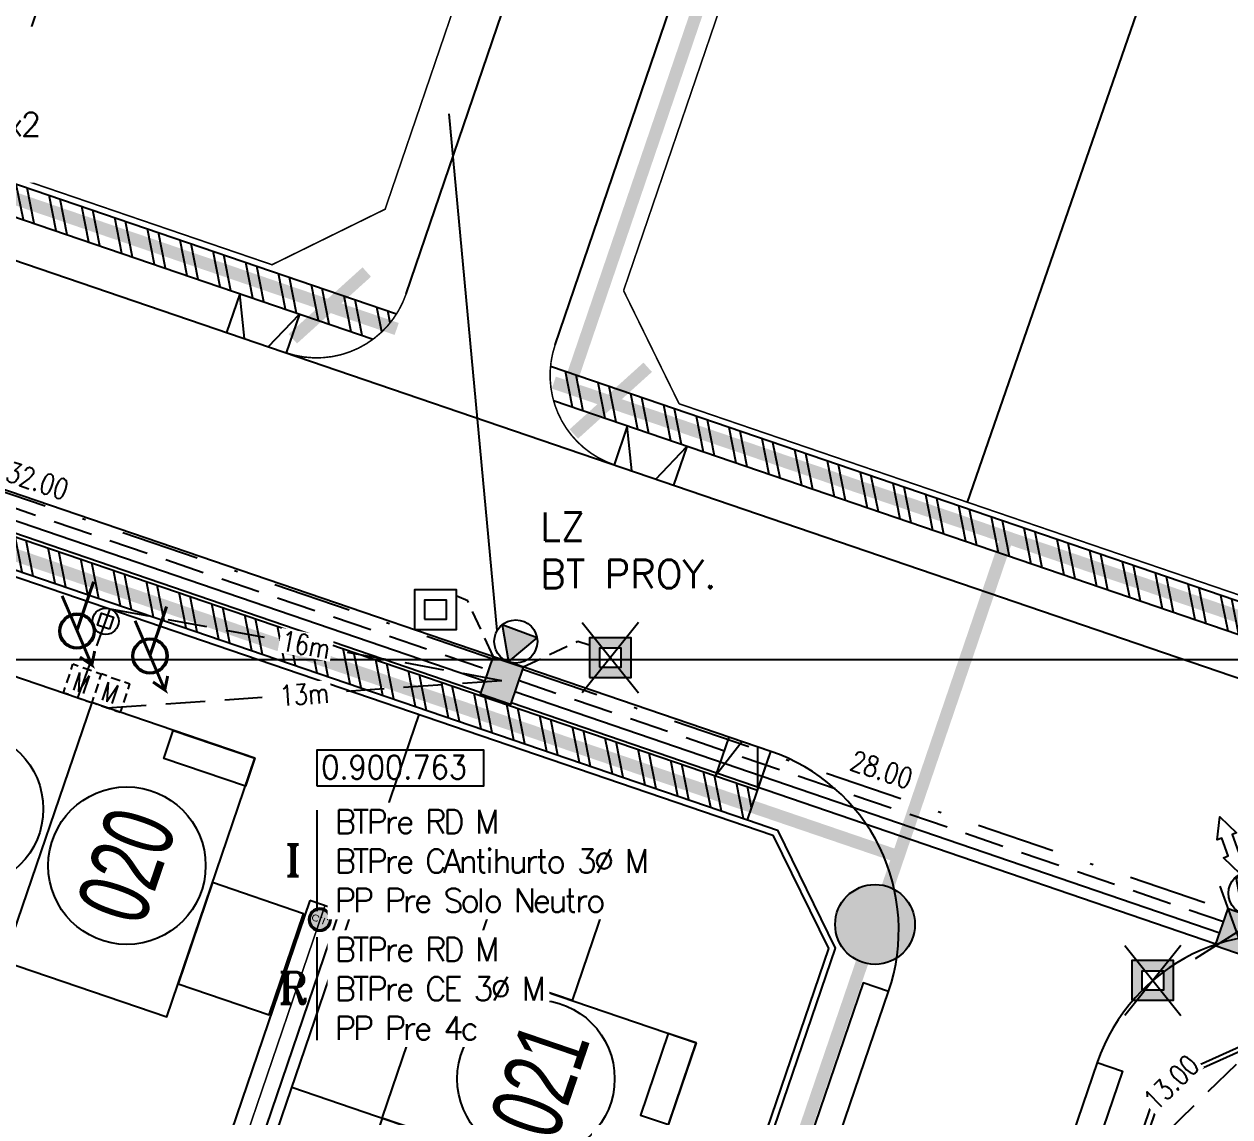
# Model space of a CAD drawing. Extents: x 0 to 336586, y 0 to 6284468.
# Drawn here: x 335422.82 to 335461.1, y 6277885.49 to 6277920.17 of the extents above; entities that cross this region are included whole.
import ezdxf
from ezdxf.enums import TextEntityAlignment as Align

# ---------------------------------------------------------------- set-up
doc = ezdxf.new("R2010")
doc.units = 0
doc.header["$LTSCALE"] = 5
for name, pattern in [('DASHDOT', [1, 0.5, -0.25, 0, -0.25]), ('DASHDOTX2', [2, 1, -0.5, 0, -0.5]), ('DASHED', [0.75, 0.5, -0.25]), ('HIDDEN', [0.375, 0.25, -0.125])]:
    doc.linetypes.add(name, pattern=pattern)
for name, color, linetype in [('ACOM-P', 251, 'DASHED'), ('CALLES-URBANAS', 6, 'Continuous'), ('COTAS', 11, 'Continuous'), ('EQUIPOS', 240, 'Continuous'), ('EQUIPOS_E', 240, 'Continuous'), ('EQUIPOS_P', 240, 'Continuous'), ('EQUIPOS_T', 240, 'Continuous'), ('ESTRUCTURAS', 42, 'Continuous'), ('ESTRUCTURAS_P', 42, 'Continuous'), ('ESTRUCTURAS_R', 42, 'Continuous'), ('GRILLA', 254, 'Continuous'), ('LAP_A_E', 100, 'Continuous'), ('LBT_A_E', 100, 'Continuous'), ('LBT_A_P', 100, 'DASHED'), ('LBT_A_R', 30, 'Continuous'), ('LINEA-EDIFICACION-URBANA', 21, 'Continuous'), ('LMT_A_E', 10, 'DASHDOTX2'), ('MUROS', 8, 'Continuous'), ('Numero', 42, 'Continuous'), ('PLANTA', 6, 'Continuous'), ('POSTES_E', 41, 'Continuous'), ('POSTES_P', 41, 'Continuous'), ('POSTES_R', 41, 'Continuous'), ('Prosan Agua Potable D. Arranque', 1, 'Continuous'), ('Prosan Agua Potable D. MAP', 5, 'Continuous'), ('Prosan Agua Potable P. Cañeria Existente', 5, '2xCAÑ_EXIS_1'), ('Prosan Agua Potable P. Cañeria Proyectada', 1, 'Continuous'), ('Prosan Agua Potable P. Valvula Proyectada', 1, 'Continuous'), ('Prosan Alcantarillado D. Union Domiciliaria', 4, 'Continuous'), ('Prosan General Deslindes', 8, 'DASHDOTX2'), ('Prosan Pavimentación Dispositivo de Rodados Existente', 8, 'Continuous'), ('Prosan Pavimentación Dispositivo de Rodados Proyectado', 8, 'Continuous'), ('Prosan Pavimentación Solera Existente', 8, 'DASHDOT'), ('Prosan Pavimentación Vereda Existente', 8, 'Continuous'), ('Prosan Pavimentación Vereda Existente Hatch', 8, 'Continuous'), ('Prosan Pavimentación Vereda Proyectada', 8, 'Continuous'), ('PUNTO-DE-INTERES', 254, 'Continuous'), ('servicios', 6, 'Continuous'), ('TEXTO-BT_P', 151, 'Continuous'), ('TEXTO-BT_R', 151, 'Continuous')]:
    doc.layers.add(name, color=color, linetype=linetype)
doc.styles.add('2mm', font='simplex.shx', dxfattribs={"width": 0.8, "height": 0.65})
doc.styles.add('ARIAL', font='arial.ttf', dxfattribs={"width": 0.82})
doc.styles.add('ROMANS', font='romans.shx', dxfattribs={"height": 1})
doc.styles.add('ROMANT', font='romant.shx', dxfattribs={"height": 2})
doc.styles.get("Standard").update_dxf_attribs({"font": '', "height": 2})
doc.styles.add('Swis-50', font='swissc.ttf', dxfattribs={"width": 0.85})
doc.styles.get('Standard').set_extended_font_data('Arial Black', bold=True)
doc.linetypes.add('2xCAÑ_EXIS_1', pattern='A,1,-0.001,["/",Standard,S=0.2,R=0,X=-0.2,Y=-0.1],0', length=1.000999999999999)
doc.dimstyles.new('ACOMETIDA 500', dxfattribs={"dimtxt": 0.65, "dimasz": 1.8, "dimexe": 1.25, "dimexo": 0.625, "dimtad": 0, "dimdec": 0, "dimtxsty": '2mm', "dimblk": 'NONE', "dimcen": 2.5, "dimse1": 1, "dimse2": 1, "dimclrd": 256, "dimclrt": 2, "dimadec": 0, "dimazin": 0, "dimtfac": 1, "dimtdec": 0, "dimtmove": 0, "dimatfit": 3, "dimldrblk": 'NONE', "dimfxl": 1, "dimtfill": 1, "dimlwd": -1, "dimarcsym": 2})
doc.dimstyles.new('VANO 500', dxfattribs={"dimtxt": 0.65, "dimasz": 1.8, "dimexe": 0, "dimexo": 8, "dimgap": 1.2, "dimtad": 0, "dimdec": 0, "dimzin": 0, "dimdsep": 46, "dimtxsty": '2mm', "dimblk": 'NONE', "dimcen": 0, "dimse1": 1, "dimse2": 1, "dimsd1": 1, "dimsd2": 1, "dimclrd": 7, "dimclrt": 2, "dimadec": 0, "dimazin": 0, "dimtfac": 1, "dimtdec": 0, "dimtofl": 0, "dimtmove": 0, "dimatfit": 3, "dimldrblk": 'NONE', "dimfxl": 1, "dimtfill": 1, "dimtolj": 1, "dimtzin": 0, "dimlwd": 25, "dimarcsym": 0})
pattern_1 = [(101.1514259075973, (398815.021874129, 6884201.188221465), (-0.9345162955458134, -0.1842160236226215), []), (101.1514259075973, (398815.2719743277, 6884201.561132399), (-0.9345162955458134, -0.1842160236226215), [])]

# ---------------------------------------------------------------- blocks, each defined once
blk = doc.blocks.new('A$C461B3DCE')
at = {"layer": 'Prosan Agua Potable D. MAP', "ltscale": 2}
h = blk.add_hatch(color=4, dxfattribs=at)
h.dxf.hatch_style = 1
edge = h.paths.add_edge_path()
edge.add_line((0.7710314885518511, 0.5448670548734738), (0.7504819952160025, 0.5306253450311521))
edge.add_arc((0.5218886427903211, 0.3768014163459124), 0.2755298927691394, 393.9372072948622, 430.8894317799293)
edge.add_arc((0.5219586611189867, 0.376749035538496), 0.2755564759331746, 70.90675392884668, 215.492820778389)
edge.add_line((0.2976038094080948, 0.2167606861423788), (0.2770543160722461, 0.2025189763000571))
edge.add_arc((0.5218886427903213, 0.3768014163459125), 0.3005298927691393, 70.88943177992928, 215.4447158899646, ccw=False)
edge.add_arc((0.5218886427903213, 0.3768014163459125), 0.3005298927691391, 394.0026343322039, 430.88943177992934, ccw=False)
h = blk.add_hatch(color=4, dxfattribs=at)
h.dxf.hatch_style = 1
edge = h.paths.add_edge_path()
edge.add_line((0.7622593604771488, 0.557190258923689), (0.7420747884321109, 0.5424359027211417))
edge.add_arc((0.521888642790321, 0.3768014163459126), 0.2755298927691394, 0, 36.95222448506712, ccw=False)
edge.add_arc((0.5218620722195667, 0.376884724929531), 0.2755564759331746, 215.3966110015403, 359.98267785108266, ccw=False)
edge.add_line((0.2972388881172841, 0.2172733325026044), (0.2770543160722462, 0.2025189763000571))
edge.add_arc((0.5218886427903211, 0.3768014163459128), 0.3005298927691393, 215.4447158899647, 360)
edge.add_arc((0.5218886427903211, 0.3768014163459128), 0.3005298927691391, 0, 36.88679744772544)
at = {"layer": 'Prosan Agua Potable D. MAP', "color": 4, "ltscale": 2, "const_width": 0.05}
blk.add_lwpolyline([(9.38084215e-08, 1.08246816e-07), (1.023286459401971, 0.7479937492063158), (0.9377070762315523, 0.5236589383472321), (1.023286459402515, 0.7479937492077511), (0.7832410503892931, 0.7426890532315298)], dxfattribs=at)
at = {"layer": 'Prosan Agua Potable D. MAP', "color": 4, "ltscale": 2}
for radius in [0.3005298927691391, 0.2755298927691391]:
    blk.add_circle((0.5218886427903211, 0.3768014163459128), radius, dxfattribs=at)
blk = doc.blocks.new('agua potable')
at = {"layer": 'Prosan Agua Potable D. Arranque', "color": 4, "const_width": 0.1}
for points in [[(335914.0915736619, 6282578.622706755), (335914.6197056082, 6282580.169783682)], [(335916.408773433, 6282577.83167484), (335916.9369053789, 6282579.378751765)]]:
    blk.add_lwpolyline(points, dxfattribs=at)
at = {"layer": 'Prosan Agua Potable P. Cañeria Proyectada', "color": 4, "const_width": 0.4}
for points in [[(335921.2840937399, 6282516.132876968), (335940.1674004932, 6282571.448463109), (335854.3256344873, 6282600.752616114)], [(335940.1674004932, 6282571.448463109), (335943.624229458, 6282581.574683205)]]:
    blk.add_lwpolyline(points, dxfattribs=at)
at = {"layer": 'Prosan Agua Potable D. MAP', "color": 4, "ltscale": 20}
for p, xscale, yscale, zscale, rotation in [((335913.6199630087, 6282579.720490932), 1.885254132835699, 1.885254132835699, 1.885254132835699, 257.0827137300424), ((335915.9371627797, 6282578.929459017), 1.885254132835698, 1.885254132835698, 1.885254132835698, 257.0827137440164)]:
    blk.add_blockref('A$C461B3DCE', p, dxfattribs=dict(at, xscale=xscale, yscale=yscale, zscale=zscale, rotation=rotation))
blk = doc.blocks.new('UD')
at = {"layer": 'Prosan Alcantarillado D. Union Domiciliaria', "true_color": 0x57ffab}
h = blk.add_hatch(color=101, dxfattribs=at)
edge = h.paths.add_edge_path()
edge.add_arc((6.984919e-10, 0), 0.3200000000000001, 0, 360)
at = {"layer": 'Prosan Alcantarillado D. Union Domiciliaria', "color": 7}
for radius in [0.36, 0.3200000000000001]:
    blk.add_circle((6.984919e-10, 0), radius, dxfattribs=at)
at = {"layer": 'Prosan Alcantarillado D. Union Domiciliaria', "color": 7, "ltscale": 10, "style": 'ARIAL', "oblique": 359.9999998988733, "width": 1.199999998176862}
blk.add_text('C.I.', height=0.2121039574924962, dxfattribs=at).set_placement((0, 0), align=Align.MIDDLE_CENTER)
blk = doc.blocks.new('ALCANTARILLADO')
at = {"layer": 'Prosan Alcantarillado D. Union Domiciliaria', "color": 5, "ltscale": 20}
for points in [[(123.1986053857181, -119.9033332484541), (137.166848900386, -78.92545800062362)], [(124.1449811913481, -120.2264014085522), (138.1133695759854, -79.24810116388835)], [(138.1115395997913, -79.24747737462167), (137.16501892425, -78.92483421147335)]]:
    blk.add_lwpolyline(points, dxfattribs=at)
at = {"layer": 'Prosan Alcantarillado D. Union Domiciliaria', "color": 5, "ltscale": 20, "const_width": 0.05}
blk.add_lwpolyline([(123.9578485844904, -119.2256824860815), (137.640109238193, -79.08677958219778)], dxfattribs=at)
at = {"layer": 'Prosan Alcantarillado D. Union Domiciliaria', "color": 5, "ltscale": 20, "xscale": -1, "rotation": 158.7564564780424}
blk.add_blockref('UD', (137.4785669934063, -79.53072581952438), dxfattribs=at)
blk = doc.blocks.new('sa')
at = {"layer": 'Prosan Agua Potable P. Cañeria Existente', "const_width": 0.4}
for points in [[(30.34441159793641, -129.3229763386771), (-29.13269241212402, -109.0190352937207)], [(42.25179443467641, -112.3126358138397), (35.80817834642949, -131.1881646271795)], [(29.39391921431525, -127.5160492733121), (27.04689495341154, -129.6345910513774)], [(38.31492058176082, -130.5388717073947), (35.96789632056607, -132.6574134808034)], [(96.92137827863917, -152.0506263989955), (35.33360618766164, -131.0261580012739)]]:
    blk.add_lwpolyline(points, dxfattribs=at)
blk = doc.blocks.new('A$C5C7937C3')
at = {"layer": 'Prosan Pavimentación Dispositivo de Rodados Proyectado'}
for p, q in [((-0.6315782112360468, 6.903170517231955, -1.978999999999999), (-3.000010038471373, -8.76825652e-08, -1.978999999999999)), ((2.131585714683748, 6.903170517231955, -1.978999999999999), (4.500017541919078, -8.76825652e-08, -1.978999999999999))]:
    blk.add_line(p, q, dxfattribs=at)
at = {"layer": 'Prosan Pavimentación Dispositivo de Rodados Proyectado', "elevation": -1.978999999999999}
blk.add_lwpolyline([(4.500017541919078, 6.903170517231955), (-3.000010038489562, 6.903170517227408), (-3.000010038489562, -8.76825652e-08), (4.500017541919078, -8.76825652e-08)], close=True, dxfattribs=at)
blk = doc.blocks.new('A$C12F70A7C')
at = {"layer": 'MUROS'}
for points in [[(0, -8.672000000951812), (-5.476999999998952, -8.672000000951812), (-5.476999999998952, 0), (0, 0)], [(-2.738500000006752, 0), (-5.476999999998952, 0), (-5.476999999998952, -0.9399999999441206), (-2.738500000006752, -0.9399999999441206)], [(0, -8.672000000951812), (5.4769999999844, -8.672000000951812), (5.4769999999844, 0), (0, 0)], [(2.7384999999922, 0), (5.4769999999844, 0), (5.4769999999844, -0.9399999999441206), (2.7384999999922, -0.9399999999441206)], [(-5.476999999998952, -7.557999999960883), (-8.53499999998894, -7.557999999960883), (-8.53499999998894, -4.169999999925493), (-5.476999999998952, -4.169999999925493)], [(5.4769999999844, -7.557999999960883), (8.534999999974389, -7.557999999960883), (8.534999999974389, -4.169999999925493), (5.4769999999844, -4.169999999925493)]]:
    blk.add_lwpolyline(points, close=True, dxfattribs=at)
blk = doc.blocks.new('VALVULA PROY')
at = {"layer": 'Prosan Agua Potable P. Valvula Proyectada'}
h = blk.add_hatch(color=256, dxfattribs=at)
h.paths.add_polyline_path([(85.36973638387279, 5.048703354187637), (83.36973638387282, 5.048703354187637, 1)])
h.paths.add_polyline_path([(83.36973638387282, 5.048703354187637), (85.36973638387279, 5.048703354187637, 1)])
blk.add_lwpolyline([(83.36973638387282, 5.048703354187637, -1), (85.36973638387279, 5.048703354187637, -1), (83.36973638387282, 5.048703354187637, -1)], format="xyb", dxfattribs=at)
blk = doc.blocks.new('PLANTA')
at = {"layer": 'Prosan Pavimentación Vereda Existente Hatch'}
h = blk.add_hatch(dxfattribs=at)
h.set_pattern_fill('ANSI32', color=256, scale=0.1, angle=56.15142590759736, style=0)
h.set_pattern_definition(pattern_1)
edge = h.paths.add_edge_path()
edge.add_line((335894.3134308129, 6282719.590092134), (335895.2598065232, 6282719.267024006))
edge.add_line((335894.3134308129, 6282719.590092134), (335888.0040157382, 6282701.107683431))
edge.add_line((335895.2724755144, 6282719.304135762), (335888.9503914485, 6282700.784615304))
edge.add_arc((335889.6128544456, 6282700.558467615), 1.699999999970504, 161.1514259077581, 251.1514259065353)
edge.add_arc((335889.6128544456, 6282700.558467615), 0.6999999998990253, 161.1514259082373, 251.1514259052677)
edge.add_line((335901.15283879, 6282694.82268945), (335889.0636386286, 6282698.949628907))
edge.add_line((335901.4759069177, 6282695.76906516), (335889.3867067563, 6282699.896004617))
edge.add_arc((335901.7020546065, 6282696.431528158), 0.7000000001600462, 251.1514259488832, 263.8939748766911)
edge.add_arc((335901.7020546068, 6282696.431528158), 1.700000000531795, 251.1514259191394, 263.8939748462167)
edge.add_line((335959.3114418164, 6282689.564736108), (335901.6275965237, 6282695.735499428))
edge.add_line((335959.205073126, 6282688.57040935), (335901.5212278333, 6282694.741172669))
edge.add_line((336207.8208454849, 6282605.050171251), (335961.9768448928, 6282688.97493822))
edge.add_line((336206.5514016471, 6282604.426863669), (335961.6537767652, 6282688.02856251))
edge.add_ellipse((335958.0031069236, 6282677.334516984), major_axis=(-12.3, 0), ratio=1, start_angle=251.15142590634719, end_angle=263.89397483684957, ccw=False)
edge.add_ellipse((335958.0031069236, 6282677.334516984), major_axis=(-11.3, 0), ratio=1, start_angle=251.15142590634719, end_angle=263.89397483684957, ccw=False)
edge.add_arc((336182.0804661795, 6282600.840316948), 2.999999999820996, 126.6333180707792, 147.6580270922164)
edge.add_line((336203.4499476218, 6282595.341656849), (336206.5514016471, 6282604.426863668))
edge.add_line((336204.0732552044, 6282594.072213011), (336207.8208454848, 6282605.050171251))
edge.add_line((336179.5458557046, 6282602.445231195), (336204.0732552044, 6282594.072213011))
edge.add_line((336180.2903913187, 6282603.247728834), (336203.4499476218, 6282595.341656849))
h = blk.add_hatch(dxfattribs=at)
h.set_pattern_fill('ANSI32', color=256, scale=0.1, angle=56.15142590759736, style=0)
h.set_pattern_definition(pattern_1)
edge = h.paths.add_edge_path()
edge.add_arc((335877.2243188518, 6282605.457135884), 2.999999999997484, 174.6448247457941, 195.6695337692933)
edge.add_line((335874.3358123568, 6282604.646870354), (335923.494052094, 6282587.865522001))
edge.add_ellipse((335921.7039772333, 6282590.272933888), major_axis=(-2.99999999996358, 0), ratio=1, start_angle=126.6333180484456, end_angle=147.6580270699578)
edge.add_line((335924.2385877078, 6282588.66801964), (335874.237412998, 6282605.737124136))
h = blk.add_hatch(dxfattribs=at)
h.set_pattern_fill('ANSI32', color=256, scale=0.1, angle=56.15142590759736, style=0)
h.set_pattern_definition([(101.1514259075973, (398815.021874129, 6883263.931051567), (-0.9345162955458134, -0.1842160236226215), []), (101.1514259075973, (398815.2719743277, 6883264.303962502), (-0.9345162955458134, -0.1842160236226215), [])])
h.paths.add_polyline_path([(335858.4316376452, 6282599.932180399), (335858.1085695176, 6282598.985804688), (335935.3801462592, 6282572.607292072), (335935.7032143867, 6282573.553667782)])
h = blk.add_hatch(dxfattribs=at)
h.set_pattern_fill('ANSI32', color=256, scale=0.1, angle=56.15142590759736, style=0)
h.set_pattern_definition([(101.1514259075974, (0, 0), (-0.9345162955458134, -0.1842160236226215), []), (101.1514259075974, (0.2501001986692697, 0.3729109341311835), (-0.9345162955458134, -0.1842160236226215), [])])
edge = h.paths.add_edge_path()
edge.add_ellipse((335976.5937684269, 6282571.534982489), major_axis=(-2.999999999946752, 0), ratio=1, start_angle=126.63331804444269, end_angle=147.6580270644912, ccw=False)
edge.add_line((335978.3838432875, 6282569.127570602), (335929.2256035496, 6282585.908918956))
edge.add_arc((335932.1141100445, 6282586.719184485), 2.999999999982997, 174.6448247502344, 195.6695337715842, ccw=False)
edge.add_line((335929.1272041908, 6282586.999172737), (335979.1283789013, 6282569.930068241))
at = {"layer": 'CALLES-URBANAS', "flags": 128}
for points in [[(335929.2749829142, 6282587.688388867), (335959.6821742722, 6282676.76132693)], [(335924.543104363, 6282589.303729504), (335942.473404634, 6282641.827637639)], [(335858.2739759732, 6282608.756303176), (336170.1047724994, 6282502.30535514)], [(335962.5293233921, 6282563.12793443), (335953.2966711283, 6282566.279722506), (335948.6170237684, 6282564.178912999), (335886.1033410822, 6282381.055213066), (335888.5427818637, 6282376.524131468), (335897.7541638129, 6282373.379604525)], [(335946.4876784203, 6282564.905816286), (335883.9739957342, 6282381.782116353)]]:
    blk.add_lwpolyline(points, dxfattribs=at)
for points in [[(335920.3279743883, 6282522.323749814), (335924.5980794206, 6282522.45104087), (335939.8630484486, 6282567.167293179, 0.4142135623730959), (335936.1232029526, 6282574.783956205), (335858.851626211, 6282601.162468823, 0.4142135623730951), (335851.234963184, 6282597.422623326), (335835.969994156, 6282552.706371017), (335839.2708948056, 6282549.994534941), (335920.3279743882, 6282522.323749814)], [(335954.1043414473, 6282568.645661782, 0.4142135623730951), (335946.4876784203, 6282564.905816286)]]:
    blk.add_lwpolyline(points, format="xyb", dxfattribs=at)
at = {"layer": 'LINEA-EDIFICACION-URBANA', "ltscale": 5}
blk.add_line((335908.7993122276, 6282528.636827415), (335924.9527186065, 6282575.955612927), dxfattribs=at)
at = {"layer": 'LINEA-EDIFICACION-URBANA', "ltscale": 5, "const_width": 0.05}
for points in [[(335931.446787071, 6282589.407353549), (335960.3494972461, 6282674.073157866)], [(335931.446787071, 6282589.407353549), (335933.209767145, 6282585.816824165)], [(335975.1750431989, 6282571.490967097), (335933.209767145, 6282585.816824165)]]:
    blk.add_lwpolyline(points, dxfattribs=at)
blk.add_lwpolyline([(335878.3199759507, 6282604.554775565), (335876.5569958768, 6282608.145304949), (335893.3058830925, 6282657.208455045), (335896.8964124768, 6282658.971435119), (335938.8616885308, 6282644.645578051), (335940.6246686048, 6282641.055048666), (335923.8757813891, 6282591.99189857), (335920.2852520047, 6282590.228918497)], close=True, dxfattribs=at)
at = {"layer": 'LINEA-EDIFICACION-URBANA', "ltscale": 5}
for points in [[(335911.1323103557, 6282593.353495436), (335917.2496245418, 6282611.273175725)], [(335942.3627087939, 6282582.692247226), (335948.5958882659, 6282600.672757076)]]:
    blk.add_lwpolyline(points, dxfattribs=at)
blk.add_lwpolyline([(335936.187686818, 6282572.120286107), (335937.9506668918, 6282568.529756723), (335923.6248098233, 6282526.564480668), (335920.0342804392, 6282524.801500594), (335841.0183953288, 6282551.775474858), (335839.2554152549, 6282555.366004242), (335853.5812723234, 6282597.331280296), (335857.1718017076, 6282599.09426037)], close=True, dxfattribs=at)
at = {"layer": 'Prosan General Deslindes', "ltscale": 5}
for p, q in [((335899.3749874464, 6282531.854047518), (335915.5283938253, 6282579.172833031)), ((335920.9143670118, 6282564.125916549), (335934.8260899524, 6282559.376815073))]:
    blk.add_line(p, q, dxfattribs=at)
at = {"layer": 'Prosan Pavimentación Dispositivo de Rodados Existente'}
for points in [[(335919.2620099956, 6282589.310231435), (335918.8420214301, 6282588.079943012)], [(335919.4098468562, 6282587.886102136), (335919.2620099956, 6282589.310231435)], [(335920.1669474245, 6282587.627647634), (335921.1547614161, 6282588.66409518)], [(335921.1547614161, 6282588.66409518), (335920.7347728506, 6282587.433806757)], [(335931.5648942273, 6282585.110345777), (335931.1449056618, 6282583.880057354)], [(335931.7127310879, 6282583.686216478), (335931.5648942273, 6282585.110345777)], [(335932.4698316561, 6282583.427761976), (335933.4576456478, 6282584.464209522)], [(335933.4576456478, 6282584.464209522), (335933.0376570823, 6282583.233921099)]]:
    blk.add_lwpolyline(points, dxfattribs=at)
at = {"layer": 'Prosan Pavimentación Solera Existente', "extrusion": (0, 0, -1), "const_width": 0.05}
blk.add_lwpolyline([(-335924.543104364, 6282589.303729505, 0.4142135623730951), (-335920.7347728506, 6282587.433806757)], format="xyb", dxfattribs=at)
at = {"layer": 'Prosan Pavimentación Solera Existente', "const_width": 0.05}
blk.add_lwpolyline([(335929.2749829138, 6282587.688388868, 0.4142135623730951), (335931.1449056618, 6282583.880057354)], format="xyb", dxfattribs=at)
at = {"layer": 'Prosan Pavimentación Vereda Existente'}
for points in [[(335874.237412998, 6282605.737124136), (335924.2385877078, 6282588.66801964)], [(335874.3358123568, 6282604.646870354), (335923.494052094, 6282587.865522001)], [(335858.4316376451, 6282599.932180399), (335935.7032143867, 6282573.553667782)], [(335858.1085695176, 6282598.985804688), (335935.3801462592, 6282572.607292072)], [(335979.1283789013, 6282569.930068241), (335929.1272041908, 6282586.999172737)], [(335978.3838432875, 6282569.127570602), (335929.2256035496, 6282585.908918955)]]:
    blk.add_lwpolyline(points, dxfattribs=at)
at = {"layer": 'Prosan Pavimentación Vereda Proyectada'}
for points in [[(335935.3801462592, 6282572.607292072), (335936.1232029526, 6282574.783956205)], [(335935.3801462592, 6282572.607292072), (335936.3307007744, 6282572.282797409), (335938.1667058739, 6282568.543543428), (335922.4096505914, 6282522.385804204)], [(335954.1043414473, 6282568.645661782), (335953.3612847538, 6282566.468997648), (335948.4277486263, 6282564.243526625), (335885.9140659402, 6282381.119826691), (335888.4781682382, 6282376.334856326), (335887.7351115447, 6282374.158192192)], [(335939.8630484486, 6282567.167293179), (335939.0586290949, 6282567.441901087), (335923.6906821011, 6282522.42399152)], [(335946.4876784204, 6282564.905816286), (335947.292097774, 6282564.631208377), (335884.7784150879, 6282381.507508445), (335883.9739957342, 6282381.782116353)]]:
    blk.add_lwpolyline(points, dxfattribs=at)
at = {"layer": 'PUNTO-DE-INTERES', "color": 8}
for centre in [(335910.5209740594, 6282572.956265697), (335915.6771503813, 6282571.156734082), (335928.6640453322, 6282564.394420857)]:
    blk.add_circle(centre, 2.5, dxfattribs=at)
at = {"layer": 'Prosan Agua Potable P. Valvula Proyectada', "xscale": 1.267200000009323, "yscale": 1.267200000009323, "zscale": 1.267200000009323}
blk.add_blockref('VALVULA PROY', (335832.5187587583, 6282562.893476136), dxfattribs=at)
at = {"layer": 'Prosan Pavimentación Dispositivo de Rodados Proyectado', "xscale": 0.1883192629078695, "yscale": 0.1883192629078695, "zscale": 0.1883192629078695, "rotation": 341.1514259224926}
blk.add_blockref('A$C5C7937C3', (335934.9012177728, 6282573.827448647, 0.3726838212946737), dxfattribs=at)
at = {"layer": 'PUNTO-DE-INTERES', "xscale": -1}
for p, rotation in [((335914.5591894425, 6282576.3337059), 341.1514259085047), ((335914.5591894425, 6282576.3337059), 341.1514259085047), ((335914.5591894425, 6282576.3337059), 341.1514259085047), ((335931.9869628216, 6282560.346019456), 251.1514259085046), ((335931.9869628216, 6282560.346019456), 251.1514259085046), ((335931.9869628216, 6282560.346019456), 251.1514259085046)]:
    blk.add_blockref('A$C12F70A7C', p, dxfattribs=dict(at, rotation=rotation))
at = {"layer": 'PUNTO-DE-INTERES', "color": 8, "char_height": 2.25, "attachment_point": 5, "rotation": 71.15142590850466, "line_spacing_factor": 0.6, "style": 'Swis-50'}
for s, insert in [('\\fArial Narrow|b0|i0|c00|p39;\\H1x;\\W0.8;020', (335915.6732041042, 6282571.158081238)), ('\\fArial Narrow|b0|i0|c00|p39;\\H1x;\\W0.8;021', (335928.7929570506, 6282564.350413739))]:
    blk.add_mtext(s, dxfattribs=dict(at, insert=insert))
blk = doc.blocks.new('EM-BT_P')
at = {"layer": 'EQUIPOS'}
for p, q in [((-1.59583581811421, 0.990598165203636), (-1.59583581811421, 1.595838092819461)), ((-0.990595890498426, 1.595417830392476), (-1.59583581811421, 1.595417830392476)), ((-0.4940528739877835, 1.595417830392476), (0.4940729303437621, 1.595417830392476)), ((0.9906159468543903, 1.595417830392476), (1.595855874470174, 1.595417830392476)), ((1.595855874470174, 0.990598165203636), (1.595855874470174, 1.595838092819461)), ((-1.59583581811421, 0.4940551486930361), (-1.59583581811421, -0.4940706556385237)), ((1.595855874470174, 0.4940551486930361), (1.595855874470174, -0.4940706556385237)), ((-1.59583581811421, -0.9906136721491804), (-1.59583581811421, -1.595853599764949)), ((1.595855874470174, -0.9906136721491804), (1.595855874470174, -1.595853599764949)), ((-0.990595890498426, -1.595433337337964), (-1.59583581811421, -1.595433337337964)), ((-0.4940528739877835, -1.595433337337964), (0.4940729303437621, -1.595433337337964)), ((0.9906159468543903, -1.595433337337964), (1.595855874470174, -1.595433337337964))]:
    blk.add_line(p, q, dxfattribs=at)
at = {"layer": 'EQUIPOS', "style": 'ROMANS', "width": 0.8}
blk.add_text('M', height=1.98, dxfattribs=at).set_placement((-0.9147899827143248, -0.9896123134684556))
blk = doc.blocks.new('PC-11-5_E')
at = {"layer": 'POSTES_E'}
blk.add_lwpolyline([(-1.000007490111759, 1.250024174724103), (0.9999925098882407, 1.250024174724103), (0.9999925098882407, -1.249975825275897), (-1.000007490111759, -1.249975825275897)], close=True, dxfattribs=at)
blk.add_solid([(-1.000007490111759, 1.250024174724103), (0.9999925098882407, 1.250024174724103), (-1.000007490111759, -1.249975825275897), (0.9999925098882407, -1.249975825275897)], dxfattribs=at)
blk = doc.blocks.new('LUM-150W_E')
at = {"layer": 'EQUIPOS_E', "linetype": 'Continuous'}
blk.add_hatch(color=50, dxfattribs=at).paths.add_polyline_path([(-1.184300804563508, 2.052656395711328), (7.292464620271594e-05, 0.001260921570409357), (1.184446653855913, 2.052656395711328)])
at = {"layer": 'EQUIPOS_E', "color": 50, "linetype": 'Continuous', "flags": 128}
blk.add_lwpolyline([(-1.184300804563508, 2.052656395711328), (7.292464620266043e-05, 0.001260921570409579), (1.184446653855913, 2.052656395711328)], close=True, dxfattribs=at)
at = {"layer": 'EQUIPOS_E', "color": 50, "linetype": 'Continuous'}
blk.add_circle((7.29246462028279e-05, 1.368857904330984), 1.36885790627348, dxfattribs=at)
blk = doc.blocks.new('*D122')
at = {"layer": 'Defpoints', "color": 0, "ltscale": 0.5, "transparency": 16777216}
for p in [(335407.7088749551, 6277909.679059546), (335438.4088996353, 6277900.581555472), (335437.9882446427, 6277899.329241863)]:
    blk.add_point(p, dxfattribs=at)
at = {"layer": 'COTAS', "color": 2, "ltscale": 0.5, "transparency": 16777216, "insert": (335423.2422134795, 6277905.676079886), "char_height": 0.65, "attachment_point": 5, "rotation": 341.43268275955336, "style": '2mm', "bg_fill": 3, "box_fill_scale": 1.1, "bg_fill_color": 256, "bg_fill_true_color": 13158600, "bg_fill_transparency": 0}
blk.add_mtext('\\A1;32.00', dxfattribs=at)
blk = doc.blocks.new('_None')
blk = doc.blocks.new('*D123')
at = {"layer": 'Defpoints', "color": 0, "ltscale": 0.5, "transparency": 16777216}
for p in [(335437.9882446427, 6277899.329241863), (335461.7306006723, 6277892.582107534), (335461.3159158183, 6277891.347567365)]:
    blk.add_point(p, dxfattribs=at)
at = {"layer": 'COTAS', "color": 2, "ltscale": 0.5, "transparency": 16777216, "insert": (335450.0447520365, 6277896.5074107), "char_height": 0.65, "attachment_point": 5, "rotation": 341.43268275955336, "style": '2mm', "bg_fill": 3, "box_fill_scale": 1.1, "bg_fill_color": 256, "bg_fill_true_color": 13158600, "bg_fill_transparency": 0}
blk.add_mtext('\\A1;28.00', dxfattribs=at)
blk = doc.blocks.new('*D188')
at = {"layer": 'Defpoints', "color": 0, "linetype": 'HIDDEN', "ltscale": 0.25, "transparency": 16777216}
for p in [(335464.4815730024, 6277890.264424318), (335454.6800426841, 6277882.115434904), (335455.4006607071, 6277881.378965449)]:
    blk.add_point(p, dxfattribs=at)
at = {"layer": 'COTAS', "color": 2, "linetype": 'HIDDEN', "ltscale": 0.25, "transparency": 16777216, "insert": (335459.2449778165, 6277886.58211645), "char_height": 0.65, "attachment_point": 5, "rotation": 44.376712505264685, "style": '2mm', "bg_fill": 3, "box_fill_scale": 1.1, "bg_fill_color": 256, "bg_fill_true_color": 13158600, "bg_fill_transparency": 0}
blk.add_mtext('\\A1;13.00', dxfattribs=at)
blk = doc.blocks.new('PC-11-5_R')
at = {"layer": 'POSTES_E', "color": 2}
for p, q in [((1.947605666598633, 2.433574269310583), (-1.946151580304445, -2.433622289318379)), ((-1.946151580304445, 2.433574269310583), (1.947605666598633, -2.433622289318379))]:
    blk.add_line(p, q, dxfattribs=at)
at = {"layer": 'POSTES_E'}
blk.add_lwpolyline([(-0.9999574743795847, 1.249975989996102), (1.000042525620415, 1.249975989996102), (1.000042525620415, -1.250024010003898), (-0.9999574743795847, -1.250024010003898)], close=True, dxfattribs=at)
blk.add_solid([(-0.9999574743795847, 1.249975989996102), (1.000042525620415, 1.249975989996102), (-0.9999574743795847, -1.250024010003898), (1.000042525620415, -1.250024010003898)], dxfattribs=at)
blk = doc.blocks.new('LUM-150W_T')
at = {"layer": 'EQUIPOS_E', "linetype": 'Continuous'}
blk.add_hatch(color=50, dxfattribs=at).paths.add_polyline_path([(1.18437372920971, -2.051395474140918), (-5.551115123125783e-17, 2.220446049250313e-16), (-1.184373729209711, -2.051395474140918)])
at = {"layer": 'EQUIPOS_E', "color": 50, "linetype": 'Continuous', "flags": 128}
blk.add_lwpolyline([(1.18437372920971, -2.051395474140918), (0, 0), (-1.18437372920971, -2.051395474140918)], close=True, dxfattribs=at)
at = {"layer": 'EQUIPOS_E', "color": 6}
blk.add_lwpolyline([(0.974648632779946, -2.33554218541633), (2.322985011909054, -2.96343420946539), (2.06505124364989, -3.169781224072722), (2.811978164334079, -4.103439874927915), (3.069911932593243, -3.89709286032064), (3.386513238685922, -5.350372942798799), (2.038176859556586, -4.722480918749966), (2.266284329442897, -4.539994942840849), (1.519357408758623, -3.606336291985599), (1.29124993887234, -3.788822267894716), (0.9746486327798038, -2.335542185416443)], dxfattribs=at)
at = {"layer": 'EQUIPOS_E', "color": 50, "linetype": 'Continuous'}
blk.add_circle((0, -1.367596982760574), 1.36885790627348, dxfattribs=at)
blk = doc.blocks.new('PM-6_P')
at = {"layer": 'POSTES_E'}
blk.add_lwpolyline([(-0.6677519658405187, 0.6677414800509212), (0.6677199434739736, 0.6677414800509212), (0.6677199434739736, -0.66773042926323), (-0.6677519658405187, -0.66773042926323)], close=True, dxfattribs=at)
blk.add_circle((-1.601118327254625e-05, 5.52539384557349e-06), 1.386432699211355, dxfattribs=at)
blk = doc.blocks.new('*D301')
at = {"layer": 'ACOM-P', "ltscale": 0.5, "transparency": 16777216}
for p, q in [((335437.988244643, 6277899.329241863), (335433.0570929738, 6277898.992640407)), ((335425.4459871376, 6277898.473104712), (335430.3771388065, 6277898.809706168))]:
    blk.add_line(p, q, dxfattribs=at)
at = {"layer": 'Defpoints', "color": 0, "ltscale": 0.5, "transparency": 16777216}
for p in [(335437.988244643, 6277899.329241863), (335437.988244643, 6277899.329241863), (335425.4459871376, 6277898.473104712)]:
    blk.add_point(p, dxfattribs=at)
at = {"layer": 'ACOM-P', "color": 2, "ltscale": 0.5, "transparency": 16777216, "insert": (335431.7171158903, 6277898.901173288), "char_height": 0.65, "attachment_point": 5, "rotation": 3.904964549404381, "style": '2mm', "bg_fill": 3, "box_fill_scale": 1.1, "bg_fill_color": 256, "bg_fill_true_color": 13158600, "bg_fill_transparency": 0}
blk.add_mtext('13m', dxfattribs=at)
blk = doc.blocks.new('*D302')
at = {"layer": 'ACOM-P', "ltscale": 0.5, "transparency": 16777216}
for p, q in [((335425.5404112969, 6277901.610592695), (335430.4432211083, 6277900.712037317)), ((335437.9882134976, 6277899.329239748), (335433.0854036862, 6277900.227795126))]:
    blk.add_line(p, q, dxfattribs=at)
at = {"layer": 'Defpoints', "color": 0, "ltscale": 0.5, "transparency": 16777216}
for p in [(335425.540411295, 6277901.610592685), (335437.9882134957, 6277899.329239738), (335437.9882134976, 6277899.329239748)]:
    blk.add_point(p, dxfattribs=at)
at = {"layer": 'ACOM-P', "color": 2, "ltscale": 0.5, "transparency": 16777216, "insert": (335431.7643123975, 6277900.469916222), "char_height": 0.65, "attachment_point": 5, "rotation": 349.6144559553388, "style": '2mm', "bg_fill": 3, "box_fill_scale": 1.1, "bg_fill_color": 256, "bg_fill_true_color": 13158600, "bg_fill_transparency": 0}
blk.add_mtext('16m', dxfattribs=at)
blk = doc.blocks.new('CA 3Ø-E')
at = {"layer": 'ESTRUCTURAS'}
for points in [[(-1.357839887321461, -1.258594672195613), (1.295361962344032, -1.258594672195613), (1.295361962344032, 1.255103026516736), (-1.357839887321461, 1.255103026516736)], [(-0.726714861637447, -0.6016650851815939), (0.6642369366600178, -0.6016650851815939), (0.6642369366600178, 0.5981734395027161), (-0.726714861637447, 0.5981734395027161)]]:
    blk.add_lwpolyline(points, close=True, dxfattribs=at)
for points in [[(-1.357839887321461, 1.255103026516736), (1.295361962344032, 1.255103026516736), (-0.726714861637447, 0.5981734395027161), (0.6642369366600178, 0.5981734395027161)], [(-1.357839887321461, 1.255103026516736), (-0.726714861637447, 0.5981734395027161), (-1.357839887321461, -1.258594672195613), (-0.726714861637447, -0.6016650851815939)], [(0.6642369366600178, 0.5981734395027161), (1.295361962344032, 1.255103026516736), (0.6642369366600178, -0.6016650851815939), (1.295361962344032, -1.258594672195613)], [(-1.357839887321461, -1.258594672195613), (-0.726714861637447, -0.6016650851815939), (1.295361962344032, -1.258594672195613), (0.6642369366600178, -0.6016650851815939)]]:
    blk.add_solid(points, dxfattribs=at)
blk = doc.blocks.new('CA 3Ø-R')
at = {"layer": 'EQUIPOS', "color": 2}
for p, q in [((1.78124794724863, 2.226559934206307), (-1.78124794724863, -2.226559934206307)), ((-1.78124794724863, 2.226559934206307), (1.78124794724863, -2.226559934206307))]:
    blk.add_line(p, q, dxfattribs=at)
at = {"layer": 'ESTRUCTURAS'}
for points in [[(-1.326600924832746, -1.256848849356174), (1.326600924832746, -1.256848849356174), (1.326600924832746, 1.256848849356174), (-1.326600924832746, 1.256848849356174)], [(-0.6954758991487324, -0.599919262342155), (0.6954758991487324, -0.599919262342155), (0.6954758991487324, 0.599919262342155), (-0.6954758991487324, 0.599919262342155)]]:
    blk.add_lwpolyline(points, close=True, dxfattribs=at)
for points in [[(-1.326600924832746, 1.256848849356174), (1.326600924832746, 1.256848849356174), (-0.6954758991487324, 0.599919262342155), (0.6954758991487324, 0.599919262342155)], [(-1.326600924832746, 1.256848849356174), (-0.6954758991487324, 0.599919262342155), (-1.326600924832746, -1.256848849356174), (-0.6954758991487324, -0.599919262342155)], [(0.6954758991487324, 0.599919262342155), (1.326600924832746, 1.256848849356174), (0.6954758991487324, -0.599919262342155), (1.326600924832746, -1.256848849356174)], [(-1.326600924832746, -1.256848849356174), (-0.6954758991487324, -0.599919262342155), (1.326600924832746, -1.256848849356174), (0.6954758991487324, -0.599919262342155)]]:
    blk.add_solid(points, dxfattribs=at)
at = {"layer": 'COTAS'}
blk.add_blockref('CA 3Ø-E', (0.03123896248871461, 0.001745822839438915), dxfattribs=at)
blk = doc.blocks.new('CA 3Ø-P')
at = {"layer": 'ESTRUCTURAS'}
for points in [[(-1.307126184576191, -1.266878571361303), (1.346075665089302, -1.266878571361303), (1.346075665089302, 1.246819127351046), (-1.307126184576191, 1.246819127351046)], [(-0.676001158892177, -0.6099489843472838), (0.7149506394052878, -0.6099489843472838), (0.7149506394052878, 0.5898895403370261), (-0.676001158892177, 0.5898895403370261)]]:
    blk.add_lwpolyline(points, close=True, dxfattribs=at)
blk = doc.blocks.new('LZ-P')
at = {"layer": 'ESTRUCTURAS', "linetype": 'DASHED', "ltscale": 0.5}
for points in [[(-1, 0), (-3.720051217649598, 2.741180723533034), (-4.480327243276406, 2.774263823404908)], [(1, 0), (3.720051217649598, 2.741180723533034), (4.480327243276406, 2.774263823404908)]]:
    blk.add_lwpolyline(points, dxfattribs=at)
blk = doc.blocks.new('*U417')
at = {"layer": 'GRILLA', "lineweight": -3}
for points in [[(350, 300), (450, 300)], [(450, 300), (550, 300)]]:
    blk.add_lwpolyline(points, dxfattribs=at)

msp = doc.modelspace()

# ---------------------------------------------------------------- linework, layer by layer
at = {"layer": 'LAP_A_E', "ltscale": 0.5}
for points in [[(335411.1086663936, 6277907.922520123), (335437.3333208268, 6277898.958637127)], [(335438.2794659529, 6277898.63507174), (335460.662446775, 6277890.976639828)]]:
    msp.add_lwpolyline(points, dxfattribs=at)
at = {"layer": 'LBT_A_E', "ltscale": 0.5}
msp.add_lwpolyline([(335437.8405626192, 6277900.920884017), (335436.318376062, 6277917.326411256)], dxfattribs=at)
at = {"layer": 'LBT_A_P', "ltscale": 0.5}
for points in [[(335411.3512453752, 6277908.632206982), (335437.5756219411, 6277899.668418963)], [(335438.5217671081, 6277899.344853696), (335460.904745269, 6277891.686422694)], [(335463.9800348232, 6277889.773634414), (335455.8009510912, 6277881.770648086)]]:
    msp.add_lwpolyline(points, dxfattribs=at)
at = {"layer": 'LBT_A_R', "ltscale": 0.5}
for points in [[(335411.2299558845, 6277908.277363553), (335437.4544713839, 6277899.313528045)], [(335438.4006165305, 6277898.989962718), (335460.7835960223, 6277891.331531261)]]:
    msp.add_lwpolyline(points, dxfattribs=at)
at = {"layer": 'LMT_A_E', "ltscale": 0.5}
for points in [[(335411.4725348661, 6277908.987050411), (335437.6969114319, 6277900.023262393)], [(335438.6431655459, 6277899.699659868), (335461.0261437069, 6277892.041228866)]]:
    msp.add_lwpolyline(points, dxfattribs=at)
at = {"layer": 'Numero'}
msp.add_lwpolyline([(335432.1135275292, 6277895.996255509), (335437.4186903432, 6277895.996255509), (335437.4186903432, 6277897.12941639), (335432.1135275292, 6277897.12941639)], close=True, dxfattribs=at)
at = {"layer": 'TEXTO-BT_P', "ltscale": 0.5}
msp.add_lwpolyline([(335432.1135275292, 6277895.220415763), (335432.1135275292, 6277892.020415762)], dxfattribs=at)
at = {"layer": 'TEXTO-BT_R', "ltscale": 0.5}
msp.add_lwpolyline([(335432.1135275292, 6277891.186125482), (335432.1135275292, 6277887.917299742)], dxfattribs=at)

# ---------------------------------------------------------------- block references
at = {"layer": 'EQUIPOS_E', "ltscale": 5, "xscale": 0.4999999999999998, "yscale": 0.4999999999999998, "zscale": 0.4999999999999998, "rotation": 339.7831393312817}
msp.add_blockref('LUM-150W_E', (335438.194154393, 6277899.9319798), dxfattribs=at)
at = {"layer": 'EQUIPOS_P', "ltscale": 5, "xscale": 0.3, "yscale": 0.3, "zscale": 0.3, "rotation": 341.1514259146094}
for p in [(335424.6663987294, 6277899.244853271), (335425.5726013094, 6277898.935632432)]:
    msp.add_blockref('EM-BT_P', p, dxfattribs=at)
at = {"layer": 'GRILLA', "lineweight": -3}
msp.add_blockref('*U417', (335000, 6277600), dxfattribs=at)
at = {"layer": 'PLANTA'}
msp.add_blockref('PLANTA', (-489.5943777723587, -4677.696606804617), dxfattribs=at)
at = {"layer": 'POSTES_E', "ltscale": 5, "xscale": 0.5, "yscale": 0.5, "zscale": 0.5, "rotation": 341.1514259053098}
msp.add_blockref('PC-11-5_E', (335437.9882442821, 6277899.329229215), dxfattribs=at)
at = {"layer": 'servicios'}
for name, p in [('sa', (335404.3044613108, 6278039.81721634)), ('agua potable', (-489.5943777723587, -4677.696606804617))]:
    msp.add_blockref(name, p, dxfattribs=at)
at = {"layer": 'servicios', "color": 1}
msp.add_blockref('ALCANTARILLADO', (335294.7307215866, 6277971.279013176), dxfattribs=at)

# ---------------------------------------------------------------- texts
at = {"layer": 'LBT_A_P', "insert": (335439.2084799675, 6277902.26653622), "char_height": 0.9, "attachment_point": 7, "style": 'ROMANS'}
msp.add_mtext('LZ\\PBT PROY.', dxfattribs=at)
at = {"layer": 'Numero', "style": 'ROMANS', "width": 0.9}
msp.add_text('0.900.763', height=0.75, dxfattribs=at).set_placement((335432.2529509957, 6277896.209605867))
at = {"layer": 'TEXTO-BT_P', "ltscale": 0.5, "style": 'ROMANT'}
msp.add_text('I', height=0.9999999975, dxfattribs=at).set_placement((335431.357748787, 6277893.629434696), align=Align.MIDDLE_CENTER)
at = {"layer": 'TEXTO-BT_R', "ltscale": 0.5, "style": 'ROMANT'}
msp.add_text('R', height=0.9999999975, dxfattribs=at).set_placement((335431.357748787, 6277889.575141757), align=Align.MIDDLE_CENTER)

# ---------------------------------------------------------------- next in the draw order: texts
at = {"layer": 'TEXTO-BT_P', "ltscale": 0.5, "insert": (335412.0612790974, 6277917.612082356), "char_height": 0.7499999981250001, "attachment_point": 4, "style": 'ROMANS', "bg_fill": 3, "box_fill_scale": 1.3, "bg_fill_color": 256, "bg_fill_transparency": 0}
msp.add_mtext('{\\T0.8;BTPre CAntihurto 3Ø M\\PBARRA SE2PC PR3Ø\\PCAVANNA NH-160A 3Ø x2\\PCONECTOR CCPre x2 }', dxfattribs=at)

# ---------------------------------------------------------------- next in the draw order: dimensions: what is measured, and where the dimension line sits
at = {"layer": 'COTAS', "ltscale": 0.5}
dim = msp.add_linear_dim(base=(335438.4088996353, 6277900.581555472), p1=(335407.7088749551, 6277909.679059546), p2=(335437.9882446429, 6277899.329241864), angle=161.4326827595534, dimstyle='VANO 500', override={"dimpost": '.00', "dimsah": 1, "dimtmove": 1}, dxfattribs=at)
dim.commit()
dim.dimension.update_dxf_attribs({"geometry": '*D122', "text_midpoint": (335423.2422134795, 6277905.676079886)})
at = {"layer": 'COTAS', "linetype": 'HIDDEN', "ltscale": 0.25}
dim = msp.add_linear_dim(base=(335454.6800426841, 6277882.115434904), p1=(335464.4815730023, 6277890.264424319), p2=(335455.4006607076, 6277881.378965448), angle=224.3767125052647, dimstyle='VANO 500', override={"dimpost": '.00', "dimsah": 1}, dxfattribs=at)
dim.commit()
dim.dimension.update_dxf_attribs({"geometry": '*D188', "text_midpoint": (335459.2449778165, 6277886.58211645), "dimtype": 161})

# ---------------------------------------------------------------- next in the draw order: block references
at = {"layer": 'ESTRUCTURAS_R', "xscale": 0.5, "yscale": 0.5, "zscale": 0.5}
msp.add_blockref('CA 3Ø-R', (335458.6554512954, 6277889.81658255), dxfattribs=at)
at = {"layer": 'POSTES_P', "ltscale": 5, "xscale": 0.3, "yscale": 0.3, "zscale": 0.3, "rotation": 161.1514259169997}
msp.add_blockref('PM-6_P', (335425.4060125087, 6277901.216977144), dxfattribs=at)

# ---------------------------------------------------------------- next in the draw order: dimensions: what is measured, and where the dimension line sits
at = {"layer": 'COTAS', "ltscale": 0.5}
dim = msp.add_linear_dim(base=(335461.7306006723, 6277892.582107534), p1=(335437.9882446429, 6277899.329241864), p2=(335461.3159158184, 6277891.347567365), angle=161.4326827595534, text='28.00', dimstyle='VANO 500', override={"dimpost": '.00', "dimsah": 1, "dimtmove": 1}, dxfattribs=at)
dim.commit()
dim.dimension.update_dxf_attribs({"geometry": '*D123', "text_midpoint": (335450.0447520365, 6277896.5074107)})

# ---------------------------------------------------------------- next in the draw order: block references
at = {"layer": 'EQUIPOS_T', "ltscale": 5, "xscale": 0.5, "yscale": 0.5, "zscale": 0.5, "rotation": 161.1516408247057}
msp.add_blockref('LUM-150W_T', (335461.5185269746, 6277891.936332961), dxfattribs=at)
at = {"layer": 'ESTRUCTURAS_R', "xscale": 0.5, "yscale": 0.5, "zscale": 0.5}
msp.add_blockref('CA 3Ø-R', (335441.4331886522, 6277900.063643804), dxfattribs=at)
at = {"layer": 'POSTES_R', "ltscale": 5, "xscale": 0.5, "yscale": 0.5, "zscale": 0.5, "rotation": 341.1516407847939}
msp.add_blockref('PC-11-5_R', (335461.3165953688, 6277891.344865615), dxfattribs=at)

# ---------------------------------------------------------------- next in the draw order: texts
at = {"layer": 'TEXTO-BT_P', "ltscale": 0.5, "insert": (335432.686933797, 6277893.606830065), "char_height": 0.7499999981250001, "attachment_point": 4, "style": 'ROMANS', "bg_fill": 3, "box_fill_scale": 1.3, "bg_fill_color": 256, "bg_fill_transparency": 0}
msp.add_mtext('{\\T0.8;BTPre RD M\\PBTPre CAntihurto 3Ø M\\PPP Pre Solo Neutro}', dxfattribs=at)
at = {"layer": 'TEXTO-BT_R', "ltscale": 0.5, "insert": (335432.686933797, 6277889.552537126), "char_height": 0.7499999981250001, "attachment_point": 4, "style": 'ROMANS', "bg_fill": 3, "box_fill_scale": 1.3, "bg_fill_color": 256, "bg_fill_transparency": 0}
msp.add_mtext('{\\T0.8;BTPre RD M\\PBTPre CE 3Ø M\\PPP Pre 4c}', dxfattribs=at)

# ---------------------------------------------------------------- next in the draw order: dimensions: what is measured, and where the dimension line sits
at = {"layer": 'ACOM-P', "ltscale": 0.5}
dim = msp.add_aligned_dim(p1=(335425.4459871376, 6277898.473104713), p2=(335437.9882446429, 6277899.329241864), distance=-9.370884978843492e-10, dimstyle='ACOMETIDA 500', override={"dimpost": 'm', "dimsah": 1}, dxfattribs=at)
dim.commit()
dim.dimension.update_dxf_attribs({"geometry": '*D301', "text_midpoint": (335431.7171158903, 6277898.901173288)})

# ---------------------------------------------------------------- next in the draw order: dimensions: what is measured, and where the dimension line sits
dim = msp.add_aligned_dim(p1=(335425.540411295, 6277901.610592685), p2=(335437.9882134958, 6277899.329239738), distance=1.0401999295427949e-08, text='16m', dimstyle='ACOMETIDA 500', override={"dimpost": 'm', "dimsah": 1}, dxfattribs=at)
dim.commit()
dim.dimension.update_dxf_attribs({"geometry": '*D302', "text_midpoint": (335431.7643123975, 6277900.469916222)})

# ---------------------------------------------------------------- next in the draw order: linework, layer by layer
msp.add_lwpolyline([(335425.5403690723, 6277901.610607098), (335424.5134349049, 6277898.791320642)], dxfattribs=at)

# ---------------------------------------------------------------- next in the draw order: block references
at = {"layer": 'ESTRUCTURAS_P', "xscale": 0.5, "yscale": 0.5, "zscale": 0.5}
msp.add_blockref('CA 3Ø-P', (335435.8713548977, 6277901.589294238), dxfattribs=at)
at = {"layer": 'ESTRUCTURAS_P', "xscale": 0.5, "yscale": 0.5, "zscale": 0.5, "rotation": 339.7618702600595}
msp.add_blockref('LZ-P', (335438.1790585726, 6277899.937743208), dxfattribs=at)

doc.saveas('drawing.dxf')
